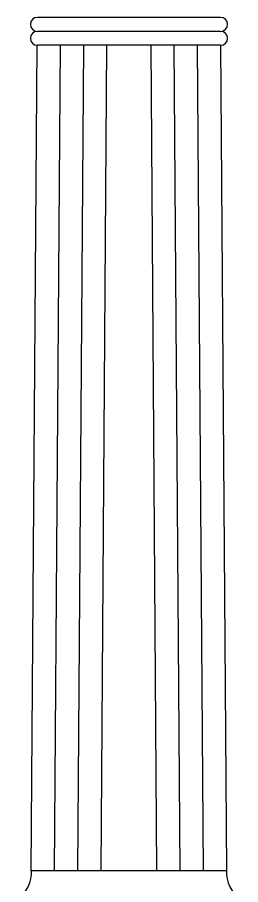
# Model space of a CAD drawing. Extents: x 15151 to 53333, y -36484 to -6005.
# Drawn here: x 43863 to 44145, y -13527 to -12431 of the extents above; entities that cross this region are included whole.
import ezdxf

# ---------------------------------------------------------------- set-up
doc = ezdxf.new("R2010")
doc.units = 0
doc.header["$MEASUREMENT"] = 0
for name, color, linetype in [('3', 3, 'CONTINUOUS'), ('4', 4, 'CONTINUOUS'), ('7', 7, 'CONTINUOUS')]:
    doc.layers.add(name, color=color, linetype=linetype)

# ---------------------------------------------------------------- blocks, each defined once
blk = doc.blocks.new('A$C79132812')
at = {"layer": '3'}
for p, q in [((646.3, 3610), (253.7, 3610)), ((646.6, 3580), (253.4, 3580)), ((646.8, 3550), (253.2, 3550)), ((290.2, 1777.2), (302.7, 3549.6)), ((340.2, 1777.2), (352.7, 3549.2)), ((390.2, 1777.2), (402.7, 3548.8)), ((509.8, 1777.2), (497.3, 3548.8)), ((559.8, 1777.2), (547.3, 3549.2)), ((609.8, 1777.2), (597.3, 3549.6))]:
    blk.add_line(p, q, dxfattribs=at)
at = {"layer": '4', "color": 1}
blk.add_line((240.2, 1777.2), (252.7, 3550), dxfattribs=at)
at = {"layer": '4'}
for p, q in [((240.2, 1777.2), (252.7, 3550)), ((659.8, 1777.2), (647.3, 3550)), ((659.8, 1777.2), (647.3, 3550))]:
    blk.add_line(p, q, dxfattribs=at)
blk.add_lwpolyline([(646.8, 3550, 1), (646.8, 3580, 1), (646.8, 3610)], format="xyb", dxfattribs=at)
for centre, radius, start, end in [((253.2, 3595), 15, 90, 270), ((253.2, 3565), 15, 90, 270), ((176.1, 1771.7), 64.4, 302.0361, 4.8338), ((723.9, 1771.7), 64.4, 175.1662, 237.9639)]:
    blk.add_arc(centre, radius, start, end, dxfattribs=at)
at = {"layer": '7'}
blk.add_line((659.8, 1777.2), (240.2, 1777.2), dxfattribs=at)

msp = doc.modelspace()

# ---------------------------------------------------------------- block references
at = {"layer": '3', "xscale": 0.588, "yscale": 0.588, "zscale": 0.588}
msp.add_blockref('A$C79132812', (43739.2, -14554), dxfattribs=at)

doc.saveas('drawing.dxf')
